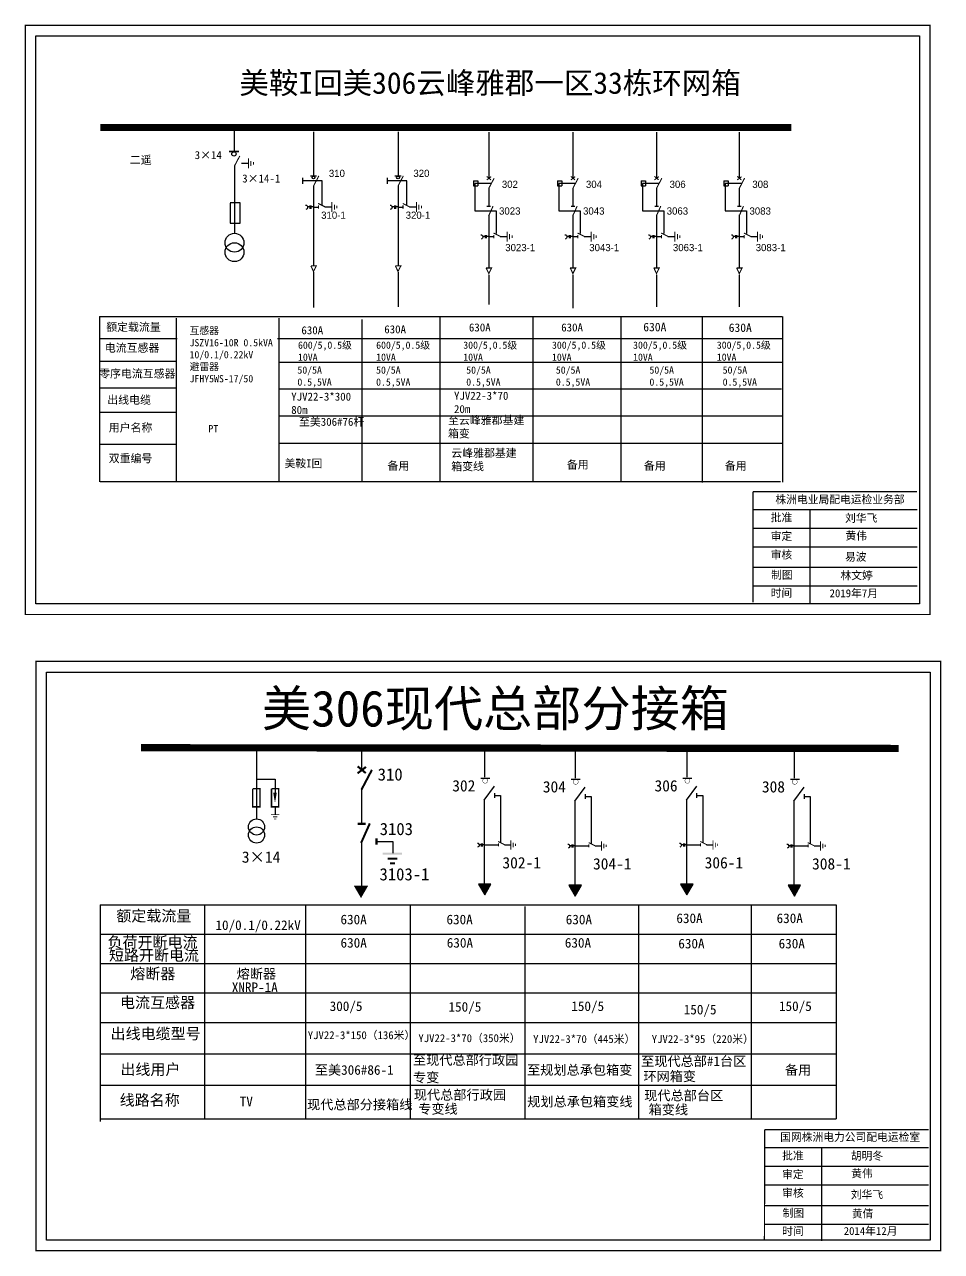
# Model space of a CAD drawing. Extents: x 1152 to 1674, y -469 to -293.
# Drawn here: x 1152.5 to 1279.6, y -463.4 to -293.3 of the extents above; entities that cross this region are included whole.
import ezdxf

# ---------------------------------------------------------------- set-up
doc = ezdxf.new("R2010")
doc.units = 0
doc.header["$LTSCALE"] = 5
doc.linetypes.add('ACAD_ISO02W100', pattern=[15, 12, -3])
doc.linetypes.add('CENTER', pattern=[50.8, 31.75, -6.35, 6.35, -6.35])
doc.layers.get('0').update_dxf_attribs({"linetype": 'CONTINUOUS'})
for name, color, linetype in [('1', 7, 'CONTINUOUS'), ('110KV线路', 2, 'CONTINUOUS'), ('2', 7, 'CONTINUOUS')]:
    doc.layers.add(name, color=color, linetype=linetype)
doc.styles.add('HZ', font='', dxfattribs={"width": 0.75, "oblique": 9.998114})
doc.styles.add('hztxt_txtstyle_0.00_0_0', font='simkai.ttf')
doc.styles.add('hztxt_txtstyle_1.80_0_0', font='', dxfattribs={"height": 1.8, "bigfont": 'hztxt.shx'})
doc.styles.add('hztxt_txtstyle_2.70_0_0', font='simkai.ttf', dxfattribs={"height": 2.7})
doc.styles.add('KaiTi_txtstyle_1.11_0_0', font='simkai.ttf', dxfattribs={"height": 1.109414})
doc.styles.get("Standard").update_dxf_attribs({"font": 'simkai_0.ttf', "width": 0.8})
doc.styles.add('字体', font='simkai_0.ttf', dxfattribs={"height": 2.5})
doc.styles.add('楷体_GB2312_txtstyle_1.09_0_0', font='simkai_0.ttf', dxfattribs={"height": 1.0944})
doc.styles.add('楷体_GB2312_txtstyle_3.00_0_0', font='simkai_0.ttf', dxfattribs={"height": 3})
doc.styles.get('HZ').set_extended_font_data('SimSun')
doc.styles.get('hztxt_txtstyle_1.80_0_0').set_extended_font_data('hztxt')

# ---------------------------------------------------------------- blocks, each defined once
blk = doc.blocks.new('JD')
for points in [[(-2, 0.2), (-2, -0.2), (2, 0.2), (2, -0.2)], [(1, -1.2), (1, -0.8), (-1, -1.2), (-1, -0.8)], [(-0.5, -1.8), (-0.5, -2.2), (0.5, -1.8), (0.5, -2.2)]]:
    blk.add_trace(points)

msp = doc.modelspace()

# ---------------------------------------------------------------- hatches: boundary and pattern name
for color, points in [(0, [(1199.13, -414.37), (1200.12, -412.65), (1198.13, -412.65)]), (7, [(1216.28, -413.93), (1217.14, -412.44), (1215.41, -412.44)]), (7, [(1228.84, -414.08), (1229.7, -412.58), (1227.97, -412.58)]), (7, [(1244.32, -413.93), (1245.18, -412.44), (1243.45, -412.44)]), (7, [(1259.22, -414.08), (1260.08, -412.58), (1258.35, -412.58)])]:
    msp.add_hatch(color=color).paths.add_polyline_path(points)

# ---------------------------------------------------------------- linework, layer by layer
at = {"color": 0}
for p, q in [((1181.55, -307.53), (1181.55, -310.82)), ((1192.54, -308.13), (1192.54, -314.25)), ((1204.26, -308.13), (1204.26, -314.25)), ((1216.84, -308.17), (1216.84, -314.58)), ((1228.5, -308.17), (1228.5, -314.58)), ((1240.1, -308.17), (1240.1, -314.58)), ((1251.58, -308.17), (1251.58, -314.58)), ((1181.57, -312.86), (1181.57, -322.18)), ((1182.55, -312.49), (1183.49, -312.49)), ((1192.54, -315.61), (1192.54, -326.71)), ((1204.26, -315.61), (1204.26, -326.71)), ((1214.71, -314.93), (1215.31, -314.93)), ((1214.71, -314.93), (1214.71, -315.6)), ((1214.71, -315.6), (1215.31, -315.6)), ((1215.31, -314.93), (1215.31, -315.6)), ((1216.84, -315.95), (1216.84, -318.42)), ((1226.37, -314.93), (1226.97, -314.93)), ((1226.37, -314.93), (1226.37, -315.6)), ((1226.37, -315.6), (1226.97, -315.6)), ((1226.97, -314.93), (1226.97, -315.6)), ((1228.5, -315.95), (1228.5, -318.42)), ((1237.97, -314.93), (1238.57, -314.93)), ((1237.97, -314.93), (1237.97, -315.6)), ((1237.97, -315.6), (1238.57, -315.6)), ((1238.57, -314.93), (1238.57, -315.6)), ((1240.1, -315.95), (1240.1, -318.42)), ((1249.45, -314.93), (1250.04, -314.93)), ((1249.45, -314.93), (1249.45, -315.6)), ((1249.45, -315.6), (1250.04, -315.6)), ((1250.04, -314.93), (1250.04, -315.6)), ((1251.58, -315.95), (1251.58, -318.42)), ((1192.54, -318.56), (1193.23, -318.56)), ((1194.13, -318.54), (1195.07, -318.54)), ((1204.26, -318.56), (1204.95, -318.56)), ((1205.85, -318.54), (1206.79, -318.54)), ((1216.84, -319.66), (1216.84, -326.97)), ((1228.5, -319.66), (1228.5, -326.97)), ((1240.1, -319.66), (1240.1, -326.97)), ((1251.58, -319.66), (1251.58, -326.97)), ((1216.84, -322.66), (1217.53, -322.66)), ((1218.44, -322.64), (1219.38, -322.64)), ((1228.5, -322.66), (1229.19, -322.66)), ((1230.09, -322.64), (1231.04, -322.64)), ((1240.1, -322.66), (1240.79, -322.66)), ((1241.69, -322.64), (1242.63, -322.64)), ((1251.58, -322.66), (1252.27, -322.66)), ((1253.17, -322.64), (1254.11, -322.64)), ((1173.61, -336.81), (1162.91, -336.81)), ((1173.57, -339.96), (1162.87, -339.96)), ((1173.57, -343.67), (1162.87, -343.67)), ((1173.53, -347.06), (1162.83, -347.06)), ((1173.57, -351.47), (1162.87, -351.47)), ((1216.22, -400.78), (1216.22, -412.7)), ((1228.78, -400.93), (1228.78, -412.85)), ((1244.26, -400.78), (1244.26, -412.7)), ((1259.16, -400.93), (1259.16, -412.85))]:
    msp.add_line(p, q, dxfattribs=at)
at = {"color": 0, "linetype": 'ACAD_ISO02W100'}
for p, q in [((1214.9, -315.28), (1214.9, -319.09)), ((1217.14, -315.28), (1214.9, -315.28)), ((1226.56, -315.28), (1226.56, -319.09)), ((1228.8, -315.28), (1226.56, -315.28)), ((1238.16, -315.28), (1238.16, -319.09)), ((1240.4, -315.28), (1238.16, -315.28)), ((1249.64, -315.28), (1249.64, -319.09)), ((1251.88, -315.28), (1249.64, -315.28)), ((1214.9, -319.09), (1217.86, -319.09)), ((1217.86, -319.09), (1217.86, -322.23)), ((1226.56, -319.09), (1229.52, -319.09)), ((1229.52, -319.09), (1229.52, -322.23)), ((1238.16, -319.09), (1241.11, -319.09)), ((1241.11, -319.09), (1241.11, -322.23)), ((1249.64, -319.09), (1252.59, -319.09)), ((1252.59, -319.09), (1252.59, -322.23))]:
    msp.add_line(p, q, dxfattribs=at)
at = {"color": 0, "linetype": 'CENTER'}
for p, q in [((1192.54, -327.61), (1192.54, -332.51)), ((1204.26, -327.61), (1204.26, -332.38)), ((1216.85, -327.95), (1216.85, -332.08)), ((1228.51, -327.95), (1228.51, -332.6)), ((1240.1, -327.95), (1240.1, -332.41)), ((1251.58, -327.95), (1251.58, -332.41))]:
    msp.add_line(p, q, dxfattribs=at)
at = {"color": 0, "linetype": 'Continuous'}
for p, q in [((1162.84, -333.73), (1257.51, -333.73)), ((1162.89, -356.67), (1162.89, -333.73)), ((1173.51, -333.98), (1173.51, -356.67)), ((1187.72, -333.98), (1187.72, -356.67)), ((1199.24, -334.13), (1199.24, -356.65)), ((1210.07, -333.77), (1210.07, -356.67)), ((1222.96, -333.77), (1222.96, -356.67)), ((1235.16, -333.79), (1235.16, -356.68)), ((1246.43, -333.87), (1246.43, -356.76)), ((1257.56, -333.74), (1257.56, -356.69)), ((1187.55, -336.79), (1257.54, -336.79)), ((1187.72, -340.09), (1257.56, -340.09)), ((1187.72, -343.77), (1257.45, -343.77)), ((1187.72, -347.5), (1257.64, -347.5)), ((1187.72, -351.3), (1257.54, -351.3)), ((1257.3, -356.67), (1162.96, -356.67)), ((1253.5, -360.48), (1276.25, -360.48)), ((1261.39, -360.48), (1261.39, -373.41)), ((1253.5, -363.08), (1276.25, -363.08)), ((1253.5, -365.67), (1276.25, -365.67)), ((1253.5, -368.49), (1276.25, -368.49)), ((1253.5, -371.09), (1276.25, -371.09))]:
    msp.add_line(p, q, dxfattribs=at)
for p, q in [((1184.62, -393.38), (1184.62, -403.43)), ((1199.2, -394.02), (1199.2, -396.63)), ((1184.61, -397.89), (1187.2, -397.89)), ((1187.2, -397.89), (1187.2, -399.79)), ((1215.73, -397.75), (1216.98, -397.75)), ((1228.29, -397.9), (1229.54, -397.9)), ((1243.77, -397.75), (1245.02, -397.75)), ((1258.67, -397.9), (1259.92, -397.9)), ((1199.2, -399.24), (1199.2, -403.99)), ((1217.63, -399.81), (1217.63, -400.46)), ((1217.65, -400.14), (1218.48, -400.14)), ((1218.48, -400.14), (1218.48, -406.69)), ((1230.19, -399.96), (1230.19, -400.61)), ((1230.21, -400.28), (1231.04, -400.28)), ((1231.04, -400.28), (1231.04, -406.83)), ((1245.67, -399.81), (1245.67, -400.46)), ((1245.69, -400.14), (1246.52, -400.14)), ((1246.52, -400.14), (1246.52, -406.69)), ((1260.57, -399.96), (1260.57, -400.61)), ((1260.59, -400.28), (1261.42, -400.28)), ((1261.42, -400.28), (1261.42, -406.83)), ((1187.2, -401.78), (1187.2, -402.76)), ((1199.2, -406.37), (1199.2, -412.96)), ((1216.28, -406.98), (1218.18, -406.98)), ((1219.01, -406.97), (1219.89, -406.97)), ((1228.84, -407.13), (1230.74, -407.13)), ((1231.58, -407.11), (1232.45, -407.11)), ((1244.32, -406.98), (1246.22, -406.98)), ((1247.06, -406.97), (1247.93, -406.97)), ((1259.22, -407.13), (1261.12, -407.13)), ((1261.95, -407.11), (1262.83, -407.11)), ((1162.94, -415.3), (1162.94, -445.33)), ((1177.44, -415.31), (1177.44, -444.89)), ((1191.41, -415.31), (1191.41, -444.99)), ((1205.95, -415.31), (1205.95, -444.99)), ((1221.84, -415.54), (1221.84, -444.99)), ((1237.6, -415.41), (1237.6, -444.99)), ((1253.22, -415.4), (1253.22, -444.99)), ((1265.04, -415.3), (1265.04, -444.99)), ((1162.94, -431.63), (1265.04, -431.63))]:
    msp.add_line(p, q)
at = {"color": 7}
for p, q in [((1216.3, -397.61), (1216.3, -393.34)), ((1228.86, -397.76), (1228.86, -393.49)), ((1244.34, -397.61), (1244.34, -393.34)), ((1259.24, -397.76), (1259.24, -393.49))]:
    msp.add_line(p, q, dxfattribs=at)
at = {"linetype": 'Continuous'}
for p, q in [((1162.94, -415.3), (1265.04, -415.3)), ((1162.94, -419.38), (1191.97, -419.38)), ((1191.97, -419.38), (1265.04, -419.38)), ((1162.94, -423.45), (1203.25, -423.45)), ((1203.07, -423.45), (1265.04, -423.45)), ((1162.94, -427.51), (1265.04, -427.51)), ((1162.94, -435.97), (1265.04, -435.97)), ((1162.94, -440.3), (1265.04, -440.3)), ((1162.94, -444.99), (1265.04, -444.99))]:
    msp.add_line(p, q, dxfattribs=at)
at = {"color": 7, "linetype": 'Continuous'}
for p, q in [((1255.09, -448.95), (1277.84, -448.95)), ((1262.99, -448.95), (1262.99, -461.89)), ((1255.09, -451.55), (1277.84, -451.55)), ((1255.09, -454.14), (1277.84, -454.14)), ((1255.09, -456.97), (1277.84, -456.97)), ((1255.09, -459.56), (1277.84, -459.56))]:
    msp.add_line(p, q, dxfattribs=at)
at = {"color": 0, "linetype": 'Continuous', "const_width": 0.182}
msp.add_lwpolyline([(1152.56, -293.35), (1278.04, -293.35), (1278.04, -375.05), (1152.56, -375.05)], close=True, dxfattribs=at)
at = {"color": 0, "linetype": 'Continuous'}
msp.add_lwpolyline([(1154.03, -294.83), (1276.56, -294.83), (1276.56, -373.58), (1154.03, -373.58)], close=True, dxfattribs=at)
at = {"color": 0}
for points, const_width in [([(1162.96, -307.53), (1258.81, -307.53)], 0.998), ([(1180.8, -310.87), (1182.2, -310.87)], 0.238), ([(1181.57, -312.89), (1182.32, -311.47)], 0.15), ([(1192.09, -314.26), (1192.98, -314.26)], 0.15), ([(1192.54, -315.65), (1193.29, -314.23)], 0.15), ([(1203.81, -314.26), (1204.7, -314.26)], 0.15), ([(1204.26, -315.65), (1205, -314.23)], 0.15), ([(1216.56, -314.81), (1217.17, -314.35)], 0.15), ([(1216.56, -314.31), (1217.15, -314.8)], 0.15), ([(1216.84, -315.98), (1217.59, -314.56)], 0.15), ([(1228.22, -314.81), (1228.82, -314.35)], 0.15), ([(1228.22, -314.31), (1228.81, -314.8)], 0.15), ([(1228.5, -315.98), (1229.25, -314.56)], 0.15), ([(1239.82, -314.31), (1240.41, -314.8)], 0.15), ([(1239.81, -314.81), (1240.42, -314.35)], 0.15), ([(1240.1, -315.98), (1240.85, -314.56)], 0.15), ([(1251.3, -314.31), (1251.88, -314.8)], 0.15), ([(1251.29, -314.81), (1251.9, -314.35)], 0.15), ([(1251.58, -315.98), (1252.32, -314.56)], 0.15), ([(1193.19, -318.06), (1194.19, -318.56)], 0.15), ([(1204.91, -318.06), (1205.91, -318.56)], 0.15), ([(1193.23, -318.33), (1193.23, -318.79)], 0.15), ([(1204.95, -318.33), (1204.95, -318.79)], 0.15), ([(1216.57, -318.46), (1217.13, -318.46)], 0.15), ([(1216.81, -319.84), (1217.44, -318.43)], 0.15), ([(1228.23, -318.46), (1228.79, -318.46)], 0.15), ([(1228.47, -319.84), (1229.1, -318.43)], 0.15), ([(1239.83, -318.46), (1240.39, -318.46)], 0.15), ([(1240.07, -319.84), (1240.7, -318.43)], 0.15), ([(1251.31, -318.46), (1251.86, -318.46)], 0.15), ([(1251.55, -319.84), (1252.17, -318.43)], 0.15), ([(1217.5, -322.16), (1218.49, -322.66)], 0.15), ([(1217.53, -322.43), (1217.53, -322.89)], 0.15), ([(1229.15, -322.16), (1230.15, -322.66)], 0.15), ([(1229.19, -322.43), (1229.19, -322.89)], 0.15), ([(1240.75, -322.16), (1241.75, -322.66)], 0.15), ([(1240.79, -322.43), (1240.79, -322.89)], 0.15), ([(1252.23, -322.16), (1253.23, -322.66)], 0.15), ([(1252.27, -322.43), (1252.27, -322.89)], 0.15), ([(1192.17, -326.73), (1192.93, -326.73), (1192.54, -327.5), (1192.18, -326.72)], 0.15), ([(1203.89, -326.73), (1204.65, -326.73), (1204.26, -327.5), (1203.9, -326.72)], 0.15), ([(1216.47, -327.01), (1217.24, -327.01), (1216.85, -327.78), (1216.48, -327)], 0.15), ([(1228.13, -327.01), (1228.9, -327.01), (1228.51, -327.78), (1228.14, -327)], 0.15), ([(1239.73, -327.01), (1240.49, -327.01), (1240.1, -327.78), (1239.74, -327)], 0.15), ([(1251.21, -327.01), (1251.97, -327.01), (1251.58, -327.78), (1251.22, -327)], 0.15)]:
    msp.add_lwpolyline(points, dxfattribs=dict(at, const_width=const_width))
for points in [[(1191.03, -314.49), (1191.03, -315.33)], [(1202.74, -314.49), (1202.74, -315.33)], [(1180.97, -318.02), (1180.97, -320.82), (1182.36, -320.82), (1182.36, -317.99), (1180.97, -317.99)], [(1192.03, -318.55), (1191.72, -318.55)], [(1192.03, -318.34), (1192.03, -318.79)], [(1192.17, -318.34), (1192.17, -318.79)], [(1192.54, -318.55), (1192.17, -318.55)], [(1203.75, -318.55), (1203.44, -318.55)], [(1203.75, -318.34), (1203.75, -318.79)], [(1203.89, -318.34), (1203.89, -318.79)], [(1204.25, -318.55), (1203.89, -318.55)], [(1216.34, -322.65), (1216.02, -322.65)], [(1216.34, -322.44), (1216.34, -322.9)], [(1216.48, -322.44), (1216.48, -322.9)], [(1216.84, -322.65), (1216.48, -322.65)], [(1228, -322.65), (1227.68, -322.65)], [(1228, -322.44), (1228, -322.9)], [(1228.14, -322.44), (1228.14, -322.9)], [(1228.5, -322.65), (1228.14, -322.65)], [(1239.6, -322.65), (1239.28, -322.65)], [(1239.6, -322.44), (1239.6, -322.9)], [(1239.74, -322.44), (1239.74, -322.9)], [(1240.1, -322.65), (1239.74, -322.65)], [(1251.07, -322.65), (1250.76, -322.65)], [(1251.07, -322.44), (1251.07, -322.9)], [(1251.21, -322.44), (1251.21, -322.9)], [(1251.57, -322.65), (1251.21, -322.65)]]:
    msp.add_lwpolyline(points, dxfattribs=at)
at = {"color": 0, "linetype": 'ACAD_ISO02W100'}
for points in [[(1193.76, -318.32), (1193.76, -314.91), (1191.03, -314.91)], [(1205.48, -318.32), (1205.48, -314.91), (1202.74, -314.91)]]:
    msp.add_lwpolyline(points, dxfattribs=at)
at = {"color": 0}
for points in [[(1191.45, -318.29, -0.877934), (1191.46, -318.9)], [(1203.17, -318.29, -0.877934), (1203.18, -318.9)], [(1215.76, -322.4, -0.877934), (1215.77, -323)], [(1227.41, -322.4, -0.877934), (1227.43, -323)], [(1239.01, -322.4, -0.877934), (1239.02, -323)], [(1250.49, -322.4, -0.877934), (1250.5, -323)]]:
    msp.add_lwpolyline(points, format="xyb", dxfattribs=at)
at = {"color": 0, "linetype": 'Continuous', "const_width": 0.182}
for points in [[(1253.5, -358), (1253.48, -373.37)], [(1253.5, -358), (1276.25, -358)]]:
    msp.add_lwpolyline(points, dxfattribs=at)
at = {"color": 7, "linetype": 'Continuous', "const_width": 0.182}
msp.add_lwpolyline([(1154.05, -381.56), (1279.53, -381.56), (1279.53, -463.26), (1154.05, -463.26)], close=True, dxfattribs=at)
at = {"color": 7, "linetype": 'Continuous'}
msp.add_lwpolyline([(1155.53, -383.04), (1278.06, -383.04), (1278.06, -461.79), (1155.53, -461.79)], close=True, dxfattribs=at)
for points, const_width in [([(1168.61, -393.52), (1273.68, -393.62)], 1), ([(1198.65, -397.06), (1199.82, -396.18)], 0.288), ([(1198.66, -396.1), (1199.79, -397.04)], 0.288), ([(1199.2, -399.32), (1200.64, -396.59)], 0.288), ([(1215.73, -397.75), (1216.98, -397.75)], 0.106), ([(1228.29, -397.9), (1229.54, -397.9)], 0.106), ([(1243.77, -397.75), (1245.02, -397.75)], 0.106), ([(1258.67, -397.9), (1259.92, -397.9)], 0.106), ([(1184.1, -399.19), (1184.1, -401.71), (1185.12, -401.71), (1185.12, -399.19), (1184.14, -399.19)], 0.214), ([(1186.7, -399.19), (1186.7, -401.71), (1187.71, -401.71), (1187.71, -399.19), (1186.73, -399.19)], 0.214), ([(1198.68, -404.07), (1199.75, -404.07)], 0.288), ([(1199.14, -406.72), (1200.35, -404.01)], 0.288), ([(1201.28, -406.06), (1201.28, -406.94)], 0.288), ([(1218.14, -406.52), (1219.07, -406.98)], 0.139), ([(1246.18, -406.52), (1247.11, -406.98)], 0.139), ([(1218.18, -406.77), (1218.18, -407.2)], 0.139), ([(1230.7, -406.67), (1231.63, -407.13)], 0.139), ([(1230.74, -406.92), (1230.74, -407.34)], 0.139), ([(1246.22, -406.77), (1246.22, -407.2)], 0.139), ([(1261.08, -406.67), (1262.01, -407.13)], 0.139), ([(1261.12, -406.92), (1261.12, -407.34)], 0.139)]:
    msp.add_lwpolyline(points, dxfattribs=dict(const_width=const_width))
at = {"const_width": 0.0531}
for points in [[(1216, -398.1, 1), (1216.69, -398.1, 1)], [(1228.56, -398.25, 1), (1229.25, -398.25, 1)], [(1244.05, -398.1, 1), (1244.74, -398.1, 1)], [(1258.94, -398.25, 1), (1259.63, -398.25, 1)]]:
    msp.add_lwpolyline(points, format="xyb", close=True, dxfattribs=at)
for points, format in [([(1187.2, -399.76, 0.498, 0, 0), (1187.2, -401.18, 0, 0, 0)], "xyseb"), ([(1215.27, -406.74, -0.877934), (1215.28, -407.3)], "xyb"), ([(1227.83, -406.88, -0.877934), (1227.84, -407.45)], "xyb"), ([(1243.31, -406.74, -0.877934), (1243.32, -407.3)], "xyb"), ([(1258.21, -406.88, -0.877934), (1258.22, -407.45)], "xyb")]:
    msp.add_lwpolyline(points, format=format)
for points in [[(1215.81, -406.98), (1215.51, -406.98)], [(1215.81, -406.78), (1215.81, -407.21)], [(1215.94, -406.78), (1215.94, -407.21)], [(1216.27, -406.98), (1215.94, -406.98)], [(1228.37, -407.12), (1228.08, -407.12)], [(1228.37, -406.93), (1228.37, -407.35)], [(1228.5, -406.93), (1228.5, -407.35)], [(1228.84, -407.12), (1228.5, -407.12)], [(1243.85, -406.98), (1243.56, -406.98)], [(1243.85, -406.78), (1243.85, -407.21)], [(1243.98, -406.78), (1243.98, -407.21)], [(1244.32, -406.98), (1243.98, -406.98)], [(1258.75, -407.12), (1258.45, -407.12)], [(1258.75, -406.93), (1258.75, -407.35)], [(1258.88, -406.93), (1258.88, -407.35)], [(1259.21, -407.12), (1258.88, -407.12)]]:
    msp.add_lwpolyline(points)
at = {"color": 7}
for points in [[(1216.28, -413.93), (1217.14, -412.44), (1215.41, -412.44)], [(1228.84, -414.08), (1229.7, -412.58), (1227.97, -412.58)], [(1244.32, -413.93), (1245.18, -412.44), (1243.45, -412.44)], [(1259.22, -414.08), (1260.08, -412.58), (1258.35, -412.58)]]:
    msp.add_lwpolyline(points, close=True, dxfattribs=at)
at = {"color": 7, "linetype": 'Continuous', "const_width": 0.182}
for points in [[(1255.09, -446.48), (1255.08, -461.85)], [(1255.09, -446.48), (1277.84, -446.48)]]:
    msp.add_lwpolyline(points, dxfattribs=at)
at = {"color": 0}
for centre, radius in [((1181.5, -311.2), 0.305), ((1192.54, -314.48), 0.192), ((1204.26, -314.48), 0.192)]:
    msp.add_circle(centre, radius, dxfattribs=at)
for centre in [(1184.64, -404.5), (1184.64, -405.62)]:
    msp.add_circle(centre, 1.12)
at = {"layer": '1'}
for points in [[(1215.26, -406.73, -0.877934), (1215.27, -407.3)], [(1227.82, -406.88, -0.877934), (1227.84, -407.44)], [(1243.31, -406.73, -0.877934), (1243.32, -407.3)], [(1258.2, -406.88, -0.877934), (1258.21, -407.44)]]:
    msp.add_lwpolyline(points, format="xyb", dxfattribs=at)
at = {"layer": '110KV线路', "color": 0}
for p, q in [((1201.28, -406.5), (1203.53, -406.5)), ((1203.53, -406.5), (1203.53, -408.14))]:
    msp.add_line(p, q, dxfattribs=at)
at = {"layer": '2'}
for p, q in [((1216.22, -400.78), (1217.66, -398.86)), ((1228.78, -400.93), (1230.22, -399.01)), ((1244.26, -400.78), (1245.7, -398.86)), ((1259.16, -400.93), (1260.6, -399.01))]:
    msp.add_line(p, q, dxfattribs=at)
at = {"layer": '2', "color": 0}
for centre in [(1181.58, -323.51), (1181.58, -324.82)]:
    msp.add_circle(centre, 1.31, dxfattribs=at)

# ---------------------------------------------------------------- block references
at = {"color": 0, "xscale": 0.3494655254594932, "yscale": 0.3494655254594932, "zscale": 0.3494655254595134, "rotation": 90}
for p in [(1183.51, -312.51), (1195.08, -318.56), (1206.8, -318.56), (1219.39, -322.67), (1231.05, -322.67), (1242.65, -322.67), (1254.12, -322.67)]:
    msp.add_blockref('JD', p, dxfattribs=at)
for p, xscale, yscale, zscale in [((1187.22, -402.8), 0.2990235583065441, 0.2990235582647074, 0.2990235583178703), ((1203.49, -408.22), 0.67097217726905, 0.6709721772691069, 0.6709721767609318)]:
    msp.add_blockref('JD', p, dxfattribs=dict(xscale=xscale, yscale=yscale, zscale=zscale))
at = {"xscale": 0.3246541489734227, "yscale": 0.3246541489734227, "zscale": 0.3246541490308306, "rotation": 90}
for p in [(1219.9, -406.99), (1232.46, -407.14), (1247.94, -406.99), (1262.84, -407.14)]:
    msp.add_blockref('JD', p, dxfattribs=at)

# ---------------------------------------------------------------- texts
at = {"color": 0, "linetype": 'Continuous', "style": 'hztxt_txtstyle_2.70_0_0'}
for s, p in [('3×14', (1176.06, -311.91)), ('3×14-1', (1182.65, -315.16))]:
    msp.add_text(s, height=1.109, dxfattribs=at).set_placement(p)
at = {"color": 0}
for s, height, style, p in [('310', 0.998, 'hztxt_txtstyle_1.80_0_0', (1194.67, -314.39)), ('320', 0.998, 'hztxt_txtstyle_1.80_0_0', (1206.39, -314.39)), ('302', 0.998, 'hztxt_txtstyle_1.80_0_0', (1218.66, -315.91)), ('304', 0.998, 'hztxt_txtstyle_1.80_0_0', (1230.32, -315.91)), ('306', 0.998, 'hztxt_txtstyle_1.80_0_0', (1241.92, -315.91)), ('308', 0.998, 'hztxt_txtstyle_1.80_0_0', (1253.39, -315.91)), ('310-1', 0.998, 'hztxt_txtstyle_1.80_0_0', (1193.6, -320.19)), ('320-1', 0.998, 'hztxt_txtstyle_1.80_0_0', (1205.32, -320.19)), ('3023', 0.998, 'hztxt_txtstyle_1.80_0_0', (1218.27, -319.61)), ('3043', 0.998, 'hztxt_txtstyle_1.80_0_0', (1229.92, -319.61)), ('3063', 0.998, 'hztxt_txtstyle_1.80_0_0', (1241.52, -319.61)), ('3083', 0.998, 'hztxt_txtstyle_1.80_0_0', (1253, -319.61)), ('3023-1', 0.998, 'hztxt_txtstyle_1.80_0_0', (1219.13, -324.68)), ('3043-1', 0.998, 'hztxt_txtstyle_1.80_0_0', (1230.78, -324.68)), ('3063-1', 0.998, 'hztxt_txtstyle_1.80_0_0', (1242.38, -324.68)), ('3083-1', 0.998, 'hztxt_txtstyle_1.80_0_0', (1253.86, -324.68)), ('美306现代总部分接箱 ', 5, 'HZ', (1185.39, -390.58)), ('310', 1.695, 'HZ', (1201.44, -398.07)), ('3103', 1.695, 'HZ', (1201.72, -405.63)), ('3103-1', 1.695, 'HZ', (1201.69, -411.91))]:
    msp.add_text(s, height=height, dxfattribs=dict(at, style=style)).set_placement(p)
for s, p in [('302', (1211.78, -399.58)), ('304', (1224.34, -399.72)), ('306', (1239.83, -399.58)), ('308', (1254.72, -399.72)), ('3×14', (1182.6, -409.46)), ('302-1', (1218.74, -410.25)), ('304-1', (1231.3, -410.4)), ('306-1', (1246.78, -410.25)), ('308-1', (1261.68, -410.4))]:
    msp.add_text(s, height=1.57, dxfattribs=at).set_placement(p)
at = {"style": 'HZ'}
for s, p in [('额定载流量', (1165.19, -417.59)), ('负荷开断电流', (1163.97, -421.25)), ('短路开断电流', (1164.17, -423.05)), ('熔断器', (1167.13, -425.6)), ('电流互感器', (1165.71, -429.6)), ('出线电缆型号', (1164.4, -433.92)), ('出线用户', (1165.76, -438.87)), ('线路名称', (1165.66, -443.13))]:
    msp.add_text(s, height=1.526, dxfattribs=at).set_placement(p)
for s, height, p in [('630A', 1.338, (1196.28, -418)), ('630A', 1.338, (1210.98, -418)), ('630A', 1.338, (1227.52, -418)), ('630A', 1.338, (1242.86, -417.83)), ('630A', 1.338, (1256.76, -417.83)), ('10/0.1/0.22kV', 1.3376, (1178.94, -418.79)), ('630A', 1.338, (1196.29, -421.23)), ('630A', 1.338, (1211.02, -421.23)), ('630A', 1.338, (1227.39, -421.23)), ('630A', 1.338, (1243.13, -421.34)), ('630A', 1.338, (1257.04, -421.34)), ('熔断器', 1.338, (1181.88, -425.53)), ('XNRP-1A', 1.338, (1181.21, -427.4)), ('300/5', 1.338, (1194.78, -430.02)), ('150/5', 1.338, (1228.29, -430.02)), ('150/5', 1.338, (1257.09, -430.02)), ('150/5', 1.338, (1211.26, -430.11)), ('150/5', 1.338, (1243.88, -430.49)), ('至现代总部行政园 ', 1.338, (1206.34, -437.48)), ('至现代总部#1台区  ', 1.3376, (1237.97, -437.65)), ('至美306#86-1', 1.338, (1192.72, -438.86)), ('专变 ', 1.338, (1206.34, -439.89)), ('至规划总承包箱变 ', 1.338, (1222.16, -438.86)), ('环网箱变  ', 1.338, (1238.29, -439.74)), ('备用', 1.338, (1257.92, -438.86)), ('TV', 1.338, (1182.31, -443.23)), ('现代总部分接箱线', 1.338, (1191.65, -443.66)), ('现代总部行政园 ', 1.338, (1206.45, -442.31)), ('规划总承包箱变线 ', 1.338, (1222.18, -443.25)), ('现代总部台区 ', 1.338, (1238.4, -442.4)), ('专变线 ', 1.338, (1207.06, -444.26)), ('箱变线 ', 1.338, (1239.01, -444.35))]:
    msp.add_text(s, height=height).set_placement(p)
at = {"color": 7, "linetype": 'Continuous', "style": '字体'}
for s, p in [('YJV22-3*150（136米）', (1191.74, -433.92)), ('YJV22-3*70（350米）', (1207.08, -434.33)), ('YJV22-3*70（445米）', (1223, -434.45)), ('YJV22-3*95（220米）', (1239.44, -434.45))]:
    msp.add_text(s, height=1.0944, dxfattribs=at).set_placement(p)
at = {"insert": (1182.26, -299.86), "char_height": 3, "width": 98.4215, "attachment_point": 1, "style": '楷体_GB2312_txtstyle_3.00_0_0'}
msp.add_mtext('{\\fSimSun|b0|i0|c134|p2;\\C0;美鞍I回美306云峰雅郡一区33栋环网箱}', dxfattribs=at)
at = {"color": 0, "linetype": 'Continuous', "attachment_point": 1}
for s, insert, char_height, width, style in [('{\\fSimSun|b0|i0|c134|p2;二遥}', (1167.07, -311.48), 1.1094, 17.8852, 'hztxt_txtstyle_2.70_0_0'), ('{\\fSimSun|b0|i0|c134|p2;额定载流量}', (1163.79, -334.64), 1.1094, 17.8852, 'hztxt_txtstyle_2.70_0_0'), ('\\A1;{\\fSimSun|b0|i0|c134|p2;互感器\\PJSZV16-10R 0.5kVA\\P10/0.1/0.22kV\\P避雷器\\PJFHY5WS-17/50}', (1175.35, -335.2), 0.9985, 18.4113, 'hztxt_txtstyle_2.70_0_0'), ('{\\fSimSun|b0|i0|c134|p2;630A}', (1202.35, -334.96), 1.1094, 17.8852, 'hztxt_txtstyle_2.70_0_0'), ('{\\fSimSun|b0|i0|c134|p2;630A}', (1214.09, -334.7), 1.1094, 17.8852, 'hztxt_txtstyle_2.70_0_0'), ('{\\fSimSun|b0|i0|c134|p2;630A}', (1226.89, -334.7), 1.1094, 17.8852, 'hztxt_txtstyle_2.70_0_0'), ('{\\fSimSun|b0|i0|c134|p2;630A}', (1238.27, -334.61), 1.1757, 9.454, 'hztxt_txtstyle_0.00_0_0'), ('{\\fSimSun|b0|i0|c134|p2;630A}', (1250.12, -334.7), 1.1757, 9.454, 'hztxt_txtstyle_0.00_0_0'), ('{\\fSimSun|b0|i0|c134|p2;630A}', (1190.86, -335.09), 1.1094, 17.8852, 'hztxt_txtstyle_2.70_0_0'), ('{\\fSimSun|b0|i0|c134|p2;电流互感器}', (1163.6, -337.53), 1.1094, 17.8852, 'hztxt_txtstyle_2.70_0_0'), ('\\A1;{\\fSimSun|b0|i0|c134|p2;600/5,0.5级\\P10VA}', (1190.39, -337.21), 0.9985, 18.4113, 'hztxt_txtstyle_2.70_0_0'), ('\\A1;{\\fSimSun|b0|i0|c134|p2;600/5,0.5级\\P10VA}', (1201.23, -337.21), 0.9985, 18.4113, 'hztxt_txtstyle_2.70_0_0'), ('\\A1;{\\fSimSun|b0|i0|c134|p2;300/5,0.5级\\P10VA}', (1213.31, -337.21), 0.9985, 18.4113, 'hztxt_txtstyle_2.70_0_0'), ('\\A1;{\\fSimSun|b0|i0|c134|p2;300/5,0.5级\\P10VA}', (1225.61, -337.21), 0.9985, 18.4113, 'hztxt_txtstyle_2.70_0_0'), ('\\A1;{\\fSimSun|b0|i0|c134|p2;300/5,0.5级\\P10VA}', (1236.86, -337.21), 0.9985, 18.4113, 'hztxt_txtstyle_2.70_0_0'), ('\\A1;{\\fSimSun|b0|i0|c134|p2;300/5,0.5级\\P10VA}', (1248.47, -337.21), 0.9985, 18.4113, 'hztxt_txtstyle_2.70_0_0'), ('{\\fSimSun|b0|i0|c134|p2;零序电流互感器}', (1162.81, -341.1), 1.1094, 17.8852, 'hztxt_txtstyle_2.70_0_0'), ('{\\fSimSun|b0|i0|c134|p2;50/5A\\P0.5,5VA}', (1190.31, -340.66), 0.9985, 17.8852, 'hztxt_txtstyle_2.70_0_0'), ('{\\fSimSun|b0|i0|c134|p2;50/5A\\P0.5,5VA}', (1201.22, -340.66), 0.9985, 17.8852, 'hztxt_txtstyle_2.70_0_0'), ('{\\fSimSun|b0|i0|c134|p2;50/5A\\P0.5,5VA}', (1213.72, -340.66), 0.9985, 17.8852, 'hztxt_txtstyle_2.70_0_0'), ('{\\fSimSun|b0|i0|c134|p2;50/5A\\P0.5,5VA}', (1226.15, -340.66), 0.9985, 17.8852, 'hztxt_txtstyle_2.70_0_0'), ('{\\fSimSun|b0|i0|c134|p2;50/5A\\P0.5,5VA}', (1239.13, -340.66), 0.9985, 17.8852, 'hztxt_txtstyle_2.70_0_0'), ('{\\fSimSun|b0|i0|c134|p2;50/5A\\P0.5,5VA}', (1249.28, -340.66), 0.9985, 17.8852, 'hztxt_txtstyle_2.70_0_0'), ('{\\fSimSun|b0|i0|c134|p2;出线电缆}', (1163.94, -344.74), 1.1094, 17.8852, 'hztxt_txtstyle_2.70_0_0'), ('{\\fSimSun|b0|i0|c134|p2;用户名称}', (1164.14, -348.59), 1.1094, 17.8852, 'hztxt_txtstyle_2.70_0_0'), ('{\\fSimSun|b0|i0|c134|p2;PT}', (1177.96, -348.79), 1.0024, 7.7986, 'hztxt_txtstyle_0.00_0_0'), ('{\\fSimSun|b0|i0|c134|p2;双重编号}', (1164.14, -352.85), 1.1094, 17.8852, 'hztxt_txtstyle_2.70_0_0'), ('{\\fSimSun|b0|i0|c134|p2;备用}', (1202.8, -353.88), 1.1094, 17.8852, 'hztxt_txtstyle_2.70_0_0'), ('{\\fSimSun|b0|i0|c134|p2;备用}', (1227.67, -353.72), 1.1094, 17.8852, 'hztxt_txtstyle_2.70_0_0'), ('{\\fSimSun|b0|i0|c134|p2;备用}', (1238.36, -353.88), 1.1094, 17.8852, 'hztxt_txtstyle_2.70_0_0'), ('{\\fSimSun|b0|i0|c134|p2;备用}', (1249.59, -353.88), 1.1094, 17.8852, 'hztxt_txtstyle_2.70_0_0'), ('株洲电业局配电运检业务部', (1256.6, -358.55), 1.0944, 29.9201, '字体'), ('{\\fKaiTi_GB2312|b0|i0|c134|p49;批准}', (1255.94, -361.05), 1.0944, 8.5588, '字体'), ('刘华飞', (1266.25, -361.14), 1.094, 8.5588, '字体'), ('\\f\uffbfﾬￌﾣﾤ_GB2312|b0|i0|c134|p49;审定', (1255.94, -363.64), 1.0944, 8.5588, '字体'), ('黄伟', (1266.31, -363.58), 1.094, 8.5588, '字体'), ('\\f\uffbfﾬￌﾣﾤ_GB2312|b0|i0|c134|p49;审核', (1255.94, -366.22), 1.0944, 8.5588, '字体'), ('易波', (1266.25, -366.51), 1.094, 8.5588, '字体'), ('\\f\uffbfﾬￌﾣﾤ_GB2312|b0|i0|c134|p49;制图', (1256, -369), 1.0944, 8.5588, '字体'), ('\\f\uffbfﾬￌﾣﾤ_GB2312|b0|i0|c134|p49;时间', (1255.94, -371.51), 1.0944, 8.5588, '字体')]:
    msp.add_mtext(s, dxfattribs=dict(at, insert=insert, char_height=char_height, width=width, style=style))
at = {"color": 7, "linetype": 'Continuous', "attachment_point": 1}
for s, insert, char_height, width, style in [('{\\fSimSun|b0|i0|c134|p2;YJV22-3*300 \\P80m}', (1189.45, -344.29), 1.1094, 17.8852, 'KaiTi_txtstyle_1.11_0_0'), ('{\\fSimSun|b0|i0|c134|p2;YJV22-3*70 \\P20m}', (1212.02, -344.17), 1.1094, 17.8852, 'KaiTi_txtstyle_1.11_0_0'), ('{\\fSimSun|b0|i0|c134|p2;至美306#76杆}', (1190.52, -347.78), 1.1094, 9.6036, 'KaiTi_txtstyle_1.11_0_0'), ('{\\fSimSun|b0|i0|c134|p2;至云峰雅郡基建箱变}', (1211.19, -347.56), 1.1094, 11.6597, 'KaiTi_txtstyle_1.11_0_0'), ('{\\fSimSun|b0|i0|c134|p2;云峰雅郡基建箱变线}', (1211.64, -352.11), 1.1094, 9.5845, 'KaiTi_txtstyle_1.11_0_0'), ('{\\fSimSun|b0|i0|c134|p2;美鞍I回}', (1188.53, -353.56), 1.0944, 10.9358, '字体'), ('{\\fSimSun|b0|i0|c134|p2;林文婷}', (1265.62, -369.09), 1.0944, 8.5588, '楷体_GB2312_txtstyle_1.09_0_0'), ('2019{\\fSimSun|b0|i0|c134|p2;年}7{\\fSimSun|b0|i0|c134|p2;月}', (1264.11, -371.56), 1.0944, 16.0081, '楷体_GB2312_txtstyle_1.09_0_0'), ('国网株洲电力公司配电运检室', (1257.26, -446.95), 1.0944, 29.9201, '字体'), ('{\\fKaiTi_GB2312|b0|i0|c134|p49;批准}', (1257.53, -449.52), 1.0944, 8.5588, '字体'), ('胡明冬', (1267.05, -449.55), 1.094, 8.5588, '字体'), ('\\f\uffbfﾬￌﾣﾤ_GB2312|b0|i0|c134|p49;审定', (1257.53, -452.12), 1.0944, 8.5588, '字体'), ('黄伟', (1267.11, -451.99), 1.094, 8.5588, '字体'), ('\\f\uffbfﾬￌﾣﾤ_GB2312|b0|i0|c134|p49;审核', (1257.53, -454.7), 1.0944, 8.5588, '字体'), ('刘华飞', (1267.05, -454.93), 1.094, 8.5588, '字体'), ('\\f\uffbfﾬￌﾣﾤ_GB2312|b0|i0|c134|p49;制图', (1257.59, -457.48), 1.0944, 8.5588, '字体'), ('黄倩', (1267.21, -457.56), 1.094, 8.5588, '字体'), ('\\f\uffbfﾬￌﾣﾤ_GB2312|b0|i0|c134|p49;时间', (1257.53, -459.99), 1.0944, 8.5588, '字体'), ('2014年12月', (1266.07, -459.97), 1.094, 8.5588, '字体')]:
    msp.add_mtext(s, dxfattribs=dict(at, insert=insert, char_height=char_height, width=width, style=style))

doc.saveas('drawing.dxf')
